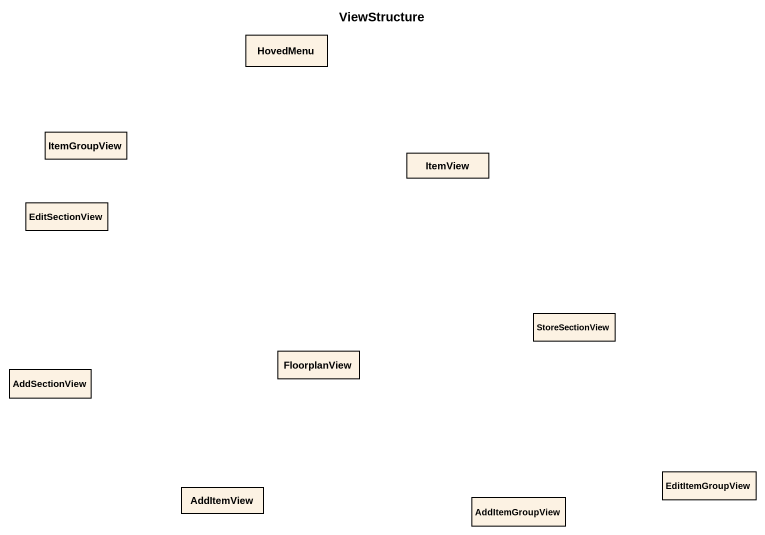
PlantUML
@startuml
title ViewStructure
hide circle
hide empty members
class HovedMenu
class ItemGroupView
class ItemView
class EditSectionView
class StoreSectionView
class FloorplanView
class AddSectionView
class EditItemGroupView
class AddItemView
class AddItemGroupView
@enduml
